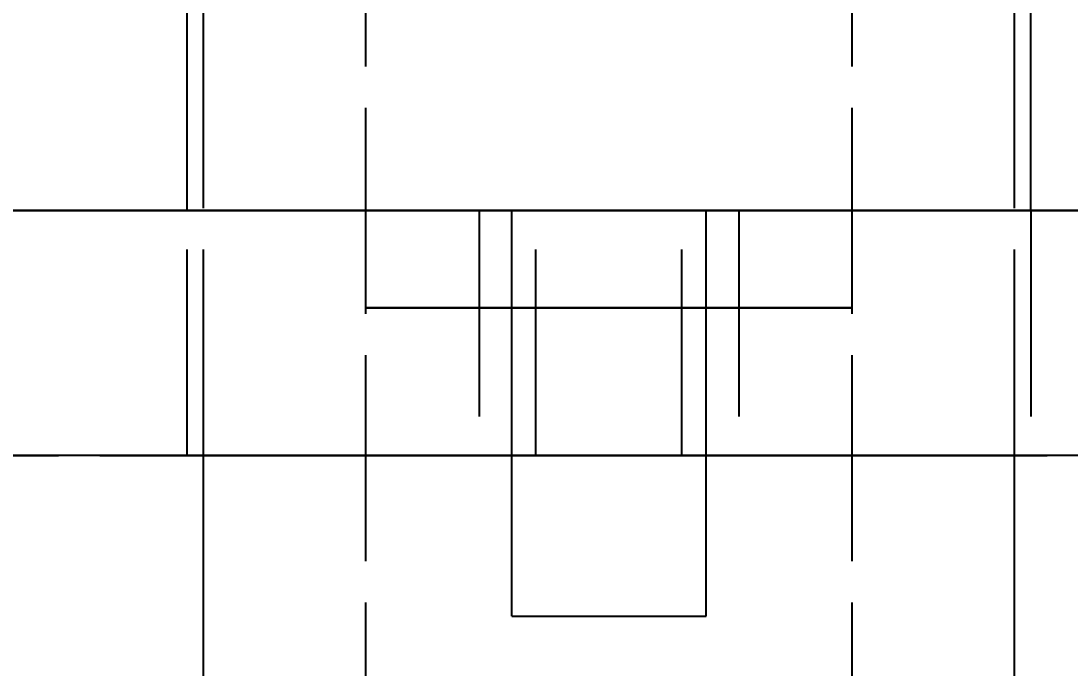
# Model space of a CAD drawing. Header units: millimetres. Extents: x -9 to 221, y -53 to 196.
# Drawn here: x 155.22 to 161.69, y -23.02 to -19.03 of the extents above; entities that cross this region are included whole.
import ezdxf

# ---------------------------------------------------------------- set-up
doc = ezdxf.new("R2010")
doc.units = ezdxf.units.MM
doc.linetypes.add('DASHED', pattern=[1.524, 1.27, -0.254])
for name, color, linetype in [('DIMS', 3, 'CONTINUOUS'), ('HIDDEN', 8, 'DASHED'), ('VISIBLE', 7, 'CONTINUOUS')]:
    doc.layers.add(name, color=color, linetype=linetype)
doc.styles.add('OpenSansCondensed-Light', font='OpenSansCondensed-Light.ttf')
doc.dimstyles.new('EZDXF', dxfattribs={"dimtxt": 0.25, "dimasz": 0.175, "dimexe": 0.375, "dimexo": 0.125, "dimgap": 0.1, "dimtad": 1, "dimlfac": 100, "dimzin": 12, "dimdsep": 46, "dimtxsty": 'OpenSansCondensed-Light', "dimblk": 'ARCHTICK', "dimcen": 2.5, "dimazin": 3, "dimtfac": 0.5, "dimtmove": 2, "dimatfit": 3})

# ---------------------------------------------------------------- blocks, each defined once
blk = doc.blocks.new('_ARCHTICK')
at = {"color": 0, "linetype": 'BYBLOCK', "const_width": 0.15}
blk.add_lwpolyline([(-0.5, -0.5), (0.5, 0.5)], dxfattribs=at)

msp = doc.modelspace()

# ---------------------------------------------------------------- linework, layer by layer
at = {"layer": 'HIDDEN'}
for points in [[(156.35, -21.71), (156.35, 31.6)], [(161.35, -21.71), (161.35, 31.6)], [(157.35, -25.41), (157.35, 31.3)], [(160.35, -25.41), (160.35, 31.3)], [(156.25, -20.2), (156.25, -12.2)], [(161.45, -20.2), (161.45, -12.2)], [(94.75, -20.2), (200.25, -20.2)], [(165.46278, -20.2), (164.78609, -20.2), (164.1094, -20.2), (163.43271, -20.2), (162.75602, -20.2), (162.07932, -20.2), (161.40263, -20.2), (160.72594, -20.2), (160.04925, -20.2), (159.37256, -20.2), (158.69586, -20.2), (158.01917, -20.2), (157.34248, -20.2), (156.66579, -20.2), (155.9891, -20.2), (155.31241, -20.2), (154.63571, -20.2)], [(161.85159, -20.2), (161.65794, -20.2), (161.46429, -20.2), (161.27063, -20.2), (161.07698, -20.2), (160.88333, -20.2), (160.68968, -20.2), (160.49603, -20.2), (160.30238, -20.2), (160.10873, -20.2), (159.91508, -20.2), (159.72143, -20.2), (159.52778, -20.2), (159.33413, -20.2), (159.14048, -20.2), (158.94683, -20.2), (158.75317, -20.2), (158.55952, -20.2), (158.36587, -20.2), (158.17222, -20.2), (157.97857, -20.2), (157.78492, -20.2), (157.59127, -20.2), (157.39762, -20.2), (157.20397, -20.2), (157.01032, -20.2), (156.81667, -20.2), (156.62302, -20.2), (156.42937, -20.2), (156.23571, -20.2), (156.04206, -20.2), (155.84841, -20.2), (155.65476, -20.2), (155.46111, -20.2), (155.26746, -20.2), (155.07381, -20.2)], [(161.73095, -20.2), (161.55635, -20.2), (161.38175, -20.2), (161.20714, -20.2), (161.03254, -20.2), (160.85794, -20.2), (160.68333, -20.2), (160.50873, -20.2), (160.33413, -20.2), (160.15952, -20.2), (159.98492, -20.2), (159.81032, -20.2), (159.63571, -20.2), (159.46111, -20.2), (159.28651, -20.2), (159.1119, -20.2), (158.9373, -20.2), (158.7627, -20.2), (158.5881, -20.2), (158.41349, -20.2), (158.23889, -20.2), (158.06429, -20.2), (157.88968, -20.2), (157.71508, -20.2), (157.54048, -20.2), (157.36587, -20.2), (157.19127, -20.2), (157.01667, -20.2), (156.84206, -20.2), (156.66746, -20.2), (156.49286, -20.2), (156.31825, -20.2), (156.14365, -20.2), (155.96905, -20.2), (155.79444, -20.2), (155.61984, -20.2), (155.44524, -20.2), (155.27063, -20.2), (155.09603, -20.2)], [(155.16036, -20.2), (155.49578, -20.2), (155.8312, -20.2), (156.16662, -20.2), (156.50205, -20.2), (156.83747, -20.2), (157.17289, -20.2), (157.50831, -20.2), (157.84373, -20.2), (158.17916, -20.2), (158.51458, -20.2), (158.85, -20.2)], [(155.17063, -20.2), (155.26746, -20.2), (155.36429, -20.2), (155.46111, -20.2), (155.55794, -20.2), (155.65476, -20.2), (155.75159, -20.2), (155.84841, -20.2), (155.94524, -20.2), (156.04206, -20.2), (156.13889, -20.2), (156.23571, -20.2), (156.33254, -20.2), (156.42937, -20.2), (156.52619, -20.2), (156.62302, -20.2), (156.71984, -20.2), (156.81667, -20.2), (156.91349, -20.2), (157.01032, -20.2), (157.10714, -20.2), (157.20397, -20.2), (157.30079, -20.2), (157.39762, -20.2), (157.49444, -20.2), (157.59127, -20.2), (157.6881, -20.2), (157.78492, -20.2), (157.88175, -20.2), (157.97857, -20.2), (158.0754, -20.2), (158.17222, -20.2), (158.26905, -20.2), (158.36587, -20.2), (158.4627, -20.2), (158.55952, -20.2), (158.65635, -20.2), (158.75317, -20.2), (158.85, -20.2)], [(155.18333, -20.2), (155.27063, -20.2), (155.35794, -20.2), (155.44524, -20.2), (155.53254, -20.2), (155.61984, -20.2), (155.70714, -20.2), (155.79444, -20.2), (155.88175, -20.2), (155.96905, -20.2), (156.05635, -20.2), (156.14365, -20.2), (156.23095, -20.2), (156.31825, -20.2), (156.40556, -20.2), (156.49286, -20.2), (156.58016, -20.2), (156.66746, -20.2), (156.75476, -20.2), (156.84206, -20.2), (156.92937, -20.2), (157.01667, -20.2), (157.10397, -20.2), (157.19127, -20.2), (157.27857, -20.2), (157.36587, -20.2), (157.45317, -20.2), (157.54048, -20.2), (157.62778, -20.2), (157.71508, -20.2), (157.80238, -20.2), (157.88968, -20.2), (157.97698, -20.2), (158.06429, -20.2), (158.15159, -20.2), (158.23889, -20.2), (158.32619, -20.2), (158.41349, -20.2), (158.50079, -20.2), (158.5881, -20.2), (158.6754, -20.2), (158.7627, -20.2), (158.85, -20.2)], [(156.25, -20.2), (156.33254, -20.2), (156.41508, -20.2), (156.49762, -20.2), (156.58016, -20.2), (156.6627, -20.2), (156.74524, -20.2), (156.82778, -20.2), (156.91032, -20.2), (156.99286, -20.2), (157.0754, -20.2), (157.15794, -20.2), (157.24048, -20.2), (157.32302, -20.2), (157.40556, -20.2), (157.4881, -20.2), (157.57063, -20.2), (157.65317, -20.2), (157.73571, -20.2), (157.81825, -20.2), (157.90079, -20.2), (157.98333, -20.2), (158.06587, -20.2), (158.14841, -20.2), (158.23095, -20.2), (158.31349, -20.2), (158.39603, -20.2), (158.47857, -20.2), (158.56111, -20.2), (158.64365, -20.2), (158.72619, -20.2), (158.80873, -20.2), (158.89127, -20.2), (158.97381, -20.2), (159.05635, -20.2), (159.13889, -20.2), (159.22143, -20.2), (159.30397, -20.2), (159.38651, -20.2), (159.46905, -20.2), (159.55159, -20.2), (159.63413, -20.2), (159.71667, -20.2), (159.79921, -20.2), (159.88175, -20.2), (159.96429, -20.2), (160.04683, -20.2), (160.12937, -20.2), (160.2119, -20.2), (160.29444, -20.2), (160.37698, -20.2), (160.45952, -20.2), (160.54206, -20.2), (160.6246, -20.2), (160.70714, -20.2), (160.78968, -20.2), (160.87222, -20.2), (160.95476, -20.2), (161.0373, -20.2), (161.11984, -20.2), (161.20238, -20.2), (161.28492, -20.2), (161.36746, -20.2), (161.45, -20.2)], [(161.45, -20.2), (161.36746, -20.2), (161.28492, -20.2), (161.20238, -20.2), (161.11984, -20.2), (161.0373, -20.2), (160.95476, -20.2), (160.87222, -20.2), (160.78968, -20.2), (160.70714, -20.2), (160.6246, -20.2), (160.54206, -20.2), (160.45952, -20.2), (160.37698, -20.2), (160.29444, -20.2), (160.2119, -20.2), (160.12937, -20.2), (160.04683, -20.2), (159.96429, -20.2), (159.88175, -20.2), (159.79921, -20.2), (159.71667, -20.2), (159.63413, -20.2), (159.55159, -20.2), (159.46905, -20.2), (159.38651, -20.2), (159.30397, -20.2), (159.22143, -20.2), (159.13889, -20.2), (159.05635, -20.2), (158.97381, -20.2), (158.89127, -20.2), (158.80873, -20.2), (158.72619, -20.2), (158.64365, -20.2), (158.56111, -20.2), (158.47857, -20.2), (158.39603, -20.2), (158.31349, -20.2), (158.23095, -20.2), (158.14841, -20.2), (158.06587, -20.2), (157.98333, -20.2), (157.90079, -20.2), (157.81825, -20.2), (157.73571, -20.2), (157.65317, -20.2), (157.57063, -20.2), (157.4881, -20.2), (157.40556, -20.2), (157.32302, -20.2), (157.24048, -20.2), (157.15794, -20.2), (157.0754, -20.2), (156.99286, -20.2), (156.91032, -20.2), (156.82778, -20.2), (156.74524, -20.2), (156.6627, -20.2), (156.58016, -20.2), (156.49762, -20.2), (156.41508, -20.2), (156.33254, -20.2), (156.25, -20.2)], [(156.25, -21.71), (156.25, -20.2)], [(161.45, -20.2), (161.36746, -20.2), (161.28492, -20.2), (161.20238, -20.2), (161.11984, -20.2), (161.0373, -20.2), (160.95476, -20.2), (160.87222, -20.2), (160.78968, -20.2), (160.70714, -20.2), (160.6246, -20.2), (160.54206, -20.2), (160.45952, -20.2), (160.37698, -20.2), (160.29444, -20.2), (160.2119, -20.2), (160.12937, -20.2), (160.04683, -20.2), (159.96429, -20.2), (159.88175, -20.2), (159.79921, -20.2), (159.71667, -20.2), (159.63413, -20.2), (159.55159, -20.2), (159.46905, -20.2), (159.38651, -20.2), (159.30397, -20.2), (159.22143, -20.2), (159.13889, -20.2), (159.05635, -20.2), (158.97381, -20.2), (158.89127, -20.2), (158.80873, -20.2), (158.72619, -20.2), (158.64365, -20.2), (158.56111, -20.2), (158.47857, -20.2), (158.39603, -20.2), (158.31349, -20.2), (158.23095, -20.2), (158.14841, -20.2), (158.06587, -20.2), (157.98333, -20.2), (157.90079, -20.2), (157.81825, -20.2), (157.73571, -20.2), (157.65317, -20.2), (157.57063, -20.2), (157.4881, -20.2), (157.40556, -20.2), (157.32302, -20.2), (157.24048, -20.2), (157.15794, -20.2), (157.0754, -20.2), (156.99286, -20.2), (156.91032, -20.2), (156.82778, -20.2), (156.74524, -20.2), (156.6627, -20.2), (156.58016, -20.2), (156.49762, -20.2), (156.41508, -20.2), (156.33254, -20.2), (156.25, -20.2)], [(156.25, -20.2), (156.29127, -20.2), (156.33254, -20.2), (156.37381, -20.2), (156.41508, -20.2), (156.45635, -20.2), (156.49762, -20.2), (156.53889, -20.2), (156.58016, -20.2), (156.62143, -20.2), (156.6627, -20.2), (156.70397, -20.2), (156.74524, -20.2), (156.78651, -20.2), (156.82778, -20.2), (156.86905, -20.2), (156.91032, -20.2), (156.95159, -20.2), (156.99286, -20.2), (157.03413, -20.2), (157.0754, -20.2), (157.11667, -20.2), (157.15794, -20.2), (157.19921, -20.2), (157.24048, -20.2), (157.28175, -20.2), (157.32302, -20.2), (157.36429, -20.2), (157.40556, -20.2), (157.44683, -20.2), (157.4881, -20.2), (157.52937, -20.2), (157.57063, -20.2), (157.6119, -20.2), (157.65317, -20.2), (157.69444, -20.2), (157.73571, -20.2), (157.77698, -20.2), (157.81825, -20.2), (157.85952, -20.2), (157.90079, -20.2), (157.94206, -20.2), (157.98333, -20.2), (158.0246, -20.2), (158.06587, -20.2), (158.10714, -20.2), (158.14841, -20.2), (158.18968, -20.2), (158.23095, -20.2), (158.27222, -20.2), (158.31349, -20.2), (158.35476, -20.2), (158.39603, -20.2), (158.4373, -20.2), (158.47857, -20.2), (158.51984, -20.2), (158.56111, -20.2), (158.60238, -20.2), (158.64365, -20.2), (158.68492, -20.2), (158.72619, -20.2), (158.76746, -20.2), (158.80873, -20.2), (158.85, -20.2)], [(160.35, -20.2), (160.30238, -20.2), (160.25476, -20.2), (160.20714, -20.2), (160.15952, -20.2), (160.1119, -20.2), (160.06429, -20.2), (160.01667, -20.2), (159.96905, -20.2), (159.92143, -20.2), (159.87381, -20.2), (159.82619, -20.2), (159.77857, -20.2), (159.73095, -20.2), (159.68333, -20.2), (159.63571, -20.2), (159.5881, -20.2), (159.54048, -20.2), (159.49286, -20.2), (159.44524, -20.2), (159.39762, -20.2), (159.35, -20.2), (159.30238, -20.2), (159.25476, -20.2), (159.20714, -20.2), (159.15952, -20.2), (159.1119, -20.2), (159.06429, -20.2), (159.01667, -20.2), (158.96905, -20.2), (158.92143, -20.2), (158.87381, -20.2), (158.82619, -20.2), (158.77857, -20.2), (158.73095, -20.2), (158.68333, -20.2), (158.63571, -20.2), (158.5881, -20.2), (158.54048, -20.2), (158.49286, -20.2), (158.44524, -20.2), (158.39762, -20.2), (158.35, -20.2), (158.30238, -20.2), (158.25476, -20.2), (158.20714, -20.2), (158.15952, -20.2), (158.1119, -20.2), (158.06429, -20.2), (158.01667, -20.2), (157.96905, -20.2), (157.92143, -20.2), (157.87381, -20.2), (157.82619, -20.2), (157.77857, -20.2), (157.73095, -20.2), (157.68333, -20.2), (157.63571, -20.2), (157.5881, -20.2), (157.54048, -20.2), (157.49286, -20.2), (157.44524, -20.2), (157.39762, -20.2), (157.35, -20.2)], [(157.35, -20.2), (157.37381, -20.2), (157.39762, -20.2), (157.42143, -20.2), (157.44524, -20.2), (157.46905, -20.2), (157.49286, -20.2), (157.51667, -20.2), (157.54048, -20.2), (157.56429, -20.2), (157.5881, -20.2), (157.6119, -20.2), (157.63571, -20.2), (157.65952, -20.2), (157.68333, -20.2), (157.70714, -20.2), (157.73095, -20.2), (157.75476, -20.2), (157.77857, -20.2), (157.80238, -20.2), (157.82619, -20.2), (157.85, -20.2), (157.87381, -20.2), (157.89762, -20.2), (157.92143, -20.2), (157.94524, -20.2), (157.96905, -20.2), (157.99286, -20.2), (158.01667, -20.2), (158.04048, -20.2), (158.06429, -20.2), (158.0881, -20.2), (158.1119, -20.2), (158.13571, -20.2), (158.15952, -20.2), (158.18333, -20.2), (158.20714, -20.2), (158.23095, -20.2), (158.25476, -20.2), (158.27857, -20.2), (158.30238, -20.2), (158.32619, -20.2), (158.35, -20.2), (158.37381, -20.2), (158.39762, -20.2), (158.42143, -20.2), (158.44524, -20.2), (158.46905, -20.2), (158.49286, -20.2), (158.51667, -20.2), (158.54048, -20.2), (158.56429, -20.2), (158.5881, -20.2), (158.6119, -20.2), (158.63571, -20.2), (158.65952, -20.2), (158.68333, -20.2), (158.70714, -20.2), (158.73095, -20.2), (158.75476, -20.2), (158.77857, -20.2), (158.80238, -20.2), (158.82619, -20.2), (158.85, -20.2)], [(157.35, -20.8), (157.35, -20.2)], [(158.4, -20.2), (158.39444, -20.2), (158.38889, -20.2), (158.38333, -20.2), (158.37778, -20.2), (158.37222, -20.2), (158.36667, -20.2), (158.36111, -20.2), (158.35556, -20.2), (158.35, -20.2), (158.34444, -20.2), (158.33889, -20.2), (158.33333, -20.2), (158.32778, -20.2), (158.32222, -20.2), (158.31667, -20.2), (158.31111, -20.2), (158.30556, -20.2), (158.3, -20.2), (158.29444, -20.2), (158.28889, -20.2), (158.28333, -20.2), (158.27778, -20.2), (158.27222, -20.2), (158.26667, -20.2), (158.26111, -20.2), (158.25556, -20.2), (158.25, -20.2), (158.24444, -20.2), (158.23889, -20.2), (158.23333, -20.2), (158.22778, -20.2), (158.22222, -20.2), (158.21667, -20.2), (158.21111, -20.2), (158.20556, -20.2), (158.2, -20.2), (158.19444, -20.2), (158.18889, -20.2), (158.18333, -20.2), (158.17778, -20.2), (158.17222, -20.2), (158.16667, -20.2), (158.16111, -20.2), (158.15556, -20.2), (158.15, -20.2), (158.14444, -20.2), (158.13889, -20.2), (158.13333, -20.2), (158.12778, -20.2), (158.12222, -20.2), (158.11667, -20.2), (158.11111, -20.2), (158.10556, -20.2), (158.1, -20.2), (158.09444, -20.2), (158.08889, -20.2), (158.08333, -20.2), (158.07778, -20.2), (158.07222, -20.2), (158.06667, -20.2), (158.06111, -20.2), (158.05556, -20.2), (158.05, -20.2)], [(158.05, -20.2), (158.05556, -20.2), (158.06111, -20.2), (158.06667, -20.2), (158.07222, -20.2), (158.07778, -20.2), (158.08333, -20.2), (158.08889, -20.2), (158.09444, -20.2), (158.1, -20.2), (158.10556, -20.2), (158.11111, -20.2), (158.11667, -20.2), (158.12222, -20.2), (158.12778, -20.2), (158.13333, -20.2), (158.13889, -20.2), (158.14444, -20.2), (158.15, -20.2), (158.15556, -20.2), (158.16111, -20.2), (158.16667, -20.2), (158.17222, -20.2), (158.17778, -20.2), (158.18333, -20.2), (158.18889, -20.2), (158.19444, -20.2), (158.2, -20.2), (158.20556, -20.2), (158.21111, -20.2), (158.21667, -20.2), (158.22222, -20.2), (158.22778, -20.2), (158.23333, -20.2), (158.23889, -20.2), (158.24444, -20.2), (158.25, -20.2), (158.25556, -20.2), (158.26111, -20.2), (158.26667, -20.2), (158.27222, -20.2), (158.27778, -20.2), (158.28333, -20.2), (158.28889, -20.2), (158.29444, -20.2), (158.3, -20.2), (158.30556, -20.2), (158.31111, -20.2), (158.31667, -20.2), (158.32222, -20.2), (158.32778, -20.2), (158.33333, -20.2), (158.33889, -20.2), (158.34444, -20.2), (158.35, -20.2), (158.35556, -20.2), (158.36111, -20.2), (158.36667, -20.2), (158.37222, -20.2), (158.37778, -20.2), (158.38333, -20.2), (158.38889, -20.2), (158.39444, -20.2), (158.4, -20.2)], [(158.4, -20.2), (158.39444, -20.2), (158.38889, -20.2), (158.38333, -20.2), (158.37778, -20.2), (158.37222, -20.2), (158.36667, -20.2), (158.36111, -20.2), (158.35556, -20.2), (158.35, -20.2), (158.34444, -20.2), (158.33889, -20.2), (158.33333, -20.2), (158.32778, -20.2), (158.32222, -20.2), (158.31667, -20.2), (158.31111, -20.2), (158.30556, -20.2), (158.3, -20.2), (158.29444, -20.2), (158.28889, -20.2), (158.28333, -20.2), (158.27778, -20.2), (158.27222, -20.2), (158.26667, -20.2), (158.26111, -20.2), (158.25556, -20.2), (158.25, -20.2), (158.24444, -20.2), (158.23889, -20.2), (158.23333, -20.2), (158.22778, -20.2), (158.22222, -20.2), (158.21667, -20.2), (158.21111, -20.2), (158.20556, -20.2), (158.2, -20.2), (158.19444, -20.2), (158.18889, -20.2), (158.18333, -20.2), (158.17778, -20.2), (158.17222, -20.2), (158.16667, -20.2), (158.16111, -20.2), (158.15556, -20.2), (158.15, -20.2), (158.14444, -20.2), (158.13889, -20.2), (158.13333, -20.2), (158.12778, -20.2), (158.12222, -20.2), (158.11667, -20.2), (158.11111, -20.2), (158.10556, -20.2), (158.1, -20.2), (158.09444, -20.2), (158.08889, -20.2), (158.08333, -20.2), (158.07778, -20.2), (158.07222, -20.2), (158.06667, -20.2), (158.06111, -20.2), (158.05556, -20.2), (158.05, -20.2)], [(158.05, -20.2), (158.05556, -20.2), (158.06111, -20.2), (158.06667, -20.2), (158.07222, -20.2), (158.07778, -20.2), (158.08333, -20.2), (158.08889, -20.2), (158.09444, -20.2), (158.1, -20.2), (158.10556, -20.2), (158.11111, -20.2), (158.11667, -20.2), (158.12222, -20.2), (158.12778, -20.2), (158.13333, -20.2), (158.13889, -20.2), (158.14444, -20.2), (158.15, -20.2), (158.15556, -20.2), (158.16111, -20.2), (158.16667, -20.2), (158.17222, -20.2), (158.17778, -20.2), (158.18333, -20.2), (158.18889, -20.2), (158.19444, -20.2), (158.2, -20.2), (158.20556, -20.2), (158.21111, -20.2), (158.21667, -20.2), (158.22222, -20.2), (158.22778, -20.2), (158.23333, -20.2), (158.23889, -20.2), (158.24444, -20.2), (158.25, -20.2), (158.25556, -20.2), (158.26111, -20.2), (158.26667, -20.2), (158.27222, -20.2), (158.27778, -20.2), (158.28333, -20.2), (158.28889, -20.2), (158.29444, -20.2), (158.3, -20.2), (158.30556, -20.2), (158.31111, -20.2), (158.31667, -20.2), (158.32222, -20.2), (158.32778, -20.2), (158.33333, -20.2), (158.33889, -20.2), (158.34444, -20.2), (158.35, -20.2), (158.35556, -20.2), (158.36111, -20.2), (158.36667, -20.2), (158.37222, -20.2), (158.37778, -20.2), (158.38333, -20.2), (158.38889, -20.2), (158.39444, -20.2), (158.4, -20.2)], [(158.05, -20.2), (158.05, -21.71)], [(158.05, -20.2), (158.05, -21.71)], [(158.25, -20.2), (159.45, -20.2)], [(158.25, -20.2), (159.45, -20.2)], [(158.25, -20.2), (159.45, -20.2)], [(158.25, -20.2), (159.45, -20.2)], [(158.25, -22.7), (158.25, -20.2)], [(158.25, -22.7), (158.25, -20.2)], [(158.25, -22.7), (158.25, -20.2)], [(158.25, -21.71), (158.25, -20.2)], [(158.4, -20.2), (159.3, -20.2)], [(159.3, -20.2), (158.4, -20.2)], [(158.4, -20.2), (159.3, -20.2)], [(159.3, -20.2), (158.4, -20.2)], [(158.4, -21.71), (158.4, -20.2)], [(158.4, -21.71), (158.4, -20.2)], [(158.4, -21.71), (158.4, -20.2)], [(158.4, -21.71), (158.4, -20.2)], [(158.85, -20.2), (158.9373, -20.2), (159.0246, -20.2), (159.1119, -20.2), (159.19921, -20.2), (159.28651, -20.2), (159.37381, -20.2), (159.46111, -20.2), (159.54841, -20.2), (159.63571, -20.2), (159.72302, -20.2), (159.81032, -20.2), (159.89762, -20.2), (159.98492, -20.2), (160.07222, -20.2), (160.15952, -20.2), (160.24683, -20.2), (160.33413, -20.2), (160.42143, -20.2), (160.50873, -20.2), (160.59603, -20.2), (160.68333, -20.2), (160.77063, -20.2), (160.85794, -20.2), (160.94524, -20.2), (161.03254, -20.2), (161.11984, -20.2), (161.20714, -20.2), (161.29444, -20.2), (161.38175, -20.2), (161.46905, -20.2), (161.55635, -20.2), (161.64365, -20.2), (161.73095, -20.2)], [(158.85, -20.2), (158.87381, -20.2), (158.89762, -20.2), (158.92143, -20.2), (158.94524, -20.2), (158.96905, -20.2), (158.99286, -20.2), (159.01667, -20.2), (159.04048, -20.2), (159.06429, -20.2), (159.0881, -20.2), (159.1119, -20.2), (159.13571, -20.2), (159.15952, -20.2), (159.18333, -20.2), (159.20714, -20.2), (159.23095, -20.2), (159.25476, -20.2), (159.27857, -20.2), (159.30238, -20.2), (159.32619, -20.2), (159.35, -20.2), (159.37381, -20.2), (159.39762, -20.2), (159.42143, -20.2), (159.44524, -20.2), (159.46905, -20.2), (159.49286, -20.2), (159.51667, -20.2), (159.54048, -20.2), (159.56429, -20.2), (159.5881, -20.2), (159.6119, -20.2), (159.63571, -20.2), (159.65952, -20.2), (159.68333, -20.2), (159.70714, -20.2), (159.73095, -20.2), (159.75476, -20.2), (159.77857, -20.2), (159.80238, -20.2), (159.82619, -20.2), (159.85, -20.2), (159.87381, -20.2), (159.89762, -20.2), (159.92143, -20.2), (159.94524, -20.2), (159.96905, -20.2), (159.99286, -20.2), (160.01667, -20.2), (160.04048, -20.2), (160.06429, -20.2), (160.0881, -20.2), (160.1119, -20.2), (160.13571, -20.2), (160.15952, -20.2), (160.18333, -20.2), (160.20714, -20.2), (160.23095, -20.2), (160.25476, -20.2), (160.27857, -20.2), (160.30238, -20.2), (160.32619, -20.2), (160.35, -20.2)], [(158.85, -20.2), (159.19127, -20.2), (159.53254, -20.2), (159.87381, -20.2), (160.21508, -20.2), (160.55635, -20.2), (160.89762, -20.2), (161.23889, -20.2), (161.58016, -20.2), (161.92143, -20.2), (162.2627, -20.2), (162.60397, -20.2), (162.94524, -20.2), (163.28651, -20.2), (163.62778, -20.2), (163.96905, -20.2), (164.31032, -20.2), (164.65159, -20.2), (164.99286, -20.2), (165.33413, -20.2), (165.6754, -20.2)], [(158.85, -20.2), (158.89127, -20.2), (158.93254, -20.2), (158.97381, -20.2), (159.01508, -20.2), (159.05635, -20.2), (159.09762, -20.2), (159.13889, -20.2), (159.18016, -20.2), (159.22143, -20.2), (159.2627, -20.2), (159.30397, -20.2), (159.34524, -20.2), (159.38651, -20.2), (159.42778, -20.2), (159.46905, -20.2), (159.51032, -20.2), (159.55159, -20.2), (159.59286, -20.2), (159.63413, -20.2), (159.6754, -20.2), (159.71667, -20.2), (159.75794, -20.2), (159.79921, -20.2), (159.84048, -20.2), (159.88175, -20.2), (159.92302, -20.2), (159.96429, -20.2), (160.00556, -20.2), (160.04683, -20.2), (160.0881, -20.2), (160.12937, -20.2), (160.17063, -20.2), (160.2119, -20.2), (160.25317, -20.2), (160.29444, -20.2), (160.33571, -20.2), (160.37698, -20.2), (160.41825, -20.2), (160.45952, -20.2), (160.50079, -20.2), (160.54206, -20.2), (160.58333, -20.2), (160.6246, -20.2), (160.66587, -20.2), (160.70714, -20.2), (160.74841, -20.2), (160.78968, -20.2), (160.83095, -20.2), (160.87222, -20.2), (160.91349, -20.2), (160.95476, -20.2), (160.99603, -20.2), (161.0373, -20.2), (161.07857, -20.2), (161.11984, -20.2), (161.16111, -20.2), (161.20238, -20.2), (161.24365, -20.2), (161.28492, -20.2), (161.32619, -20.2), (161.36746, -20.2), (161.40873, -20.2), (161.45, -20.2)], [(158.85, -20.2), (158.94683, -20.2), (159.04365, -20.2), (159.14048, -20.2), (159.2373, -20.2), (159.33413, -20.2), (159.43095, -20.2), (159.52778, -20.2), (159.6246, -20.2), (159.72143, -20.2), (159.81825, -20.2), (159.91508, -20.2), (160.0119, -20.2), (160.10873, -20.2), (160.20556, -20.2), (160.30238, -20.2), (160.39921, -20.2), (160.49603, -20.2), (160.59286, -20.2), (160.68968, -20.2), (160.78651, -20.2), (160.88333, -20.2), (160.98016, -20.2), (161.07698, -20.2), (161.17381, -20.2), (161.27063, -20.2), (161.36746, -20.2), (161.46429, -20.2), (161.56111, -20.2), (161.65794, -20.2), (161.75476, -20.2)], [(159.3, -20.2), (159.30556, -20.2), (159.31111, -20.2), (159.31667, -20.2), (159.32222, -20.2), (159.32778, -20.2), (159.33333, -20.2), (159.33889, -20.2), (159.34444, -20.2), (159.35, -20.2), (159.35556, -20.2), (159.36111, -20.2), (159.36667, -20.2), (159.37222, -20.2), (159.37778, -20.2), (159.38333, -20.2), (159.38889, -20.2), (159.39444, -20.2), (159.4, -20.2), (159.40556, -20.2), (159.41111, -20.2), (159.41667, -20.2), (159.42222, -20.2), (159.42778, -20.2), (159.43333, -20.2), (159.43889, -20.2), (159.44444, -20.2), (159.45, -20.2), (159.45556, -20.2), (159.46111, -20.2), (159.46667, -20.2), (159.47222, -20.2), (159.47778, -20.2), (159.48333, -20.2), (159.48889, -20.2), (159.49444, -20.2), (159.5, -20.2), (159.50556, -20.2), (159.51111, -20.2), (159.51667, -20.2), (159.52222, -20.2), (159.52778, -20.2), (159.53333, -20.2), (159.53889, -20.2), (159.54444, -20.2), (159.55, -20.2), (159.55556, -20.2), (159.56111, -20.2), (159.56667, -20.2), (159.57222, -20.2), (159.57778, -20.2), (159.58333, -20.2), (159.58889, -20.2), (159.59444, -20.2), (159.6, -20.2), (159.60556, -20.2), (159.61111, -20.2), (159.61667, -20.2), (159.62222, -20.2), (159.62778, -20.2), (159.63333, -20.2), (159.63889, -20.2), (159.64444, -20.2), (159.65, -20.2)], [(159.65, -20.2), (159.64444, -20.2), (159.63889, -20.2), (159.63333, -20.2), (159.62778, -20.2), (159.62222, -20.2), (159.61667, -20.2), (159.61111, -20.2), (159.60556, -20.2), (159.6, -20.2), (159.59444, -20.2), (159.58889, -20.2), (159.58333, -20.2), (159.57778, -20.2), (159.57222, -20.2), (159.56667, -20.2), (159.56111, -20.2), (159.55556, -20.2), (159.55, -20.2), (159.54444, -20.2), (159.53889, -20.2), (159.53333, -20.2), (159.52778, -20.2), (159.52222, -20.2), (159.51667, -20.2), (159.51111, -20.2), (159.50556, -20.2), (159.5, -20.2), (159.49444, -20.2), (159.48889, -20.2), (159.48333, -20.2), (159.47778, -20.2), (159.47222, -20.2), (159.46667, -20.2), (159.46111, -20.2), (159.45556, -20.2), (159.45, -20.2), (159.44444, -20.2), (159.43889, -20.2), (159.43333, -20.2), (159.42778, -20.2), (159.42222, -20.2), (159.41667, -20.2), (159.41111, -20.2), (159.40556, -20.2), (159.4, -20.2), (159.39444, -20.2), (159.38889, -20.2), (159.38333, -20.2), (159.37778, -20.2), (159.37222, -20.2), (159.36667, -20.2), (159.36111, -20.2), (159.35556, -20.2), (159.35, -20.2), (159.34444, -20.2), (159.33889, -20.2), (159.33333, -20.2), (159.32778, -20.2), (159.32222, -20.2), (159.31667, -20.2), (159.31111, -20.2), (159.30556, -20.2), (159.3, -20.2)], [(159.3, -20.2), (159.30556, -20.2), (159.31111, -20.2), (159.31667, -20.2), (159.32222, -20.2), (159.32778, -20.2), (159.33333, -20.2), (159.33889, -20.2), (159.34444, -20.2), (159.35, -20.2), (159.35556, -20.2), (159.36111, -20.2), (159.36667, -20.2), (159.37222, -20.2), (159.37778, -20.2), (159.38333, -20.2), (159.38889, -20.2), (159.39444, -20.2), (159.4, -20.2), (159.40556, -20.2), (159.41111, -20.2), (159.41667, -20.2), (159.42222, -20.2), (159.42778, -20.2), (159.43333, -20.2), (159.43889, -20.2), (159.44444, -20.2), (159.45, -20.2), (159.45556, -20.2), (159.46111, -20.2), (159.46667, -20.2), (159.47222, -20.2), (159.47778, -20.2), (159.48333, -20.2), (159.48889, -20.2), (159.49444, -20.2), (159.5, -20.2), (159.50556, -20.2), (159.51111, -20.2), (159.51667, -20.2), (159.52222, -20.2), (159.52778, -20.2), (159.53333, -20.2), (159.53889, -20.2), (159.54444, -20.2), (159.55, -20.2), (159.55556, -20.2), (159.56111, -20.2), (159.56667, -20.2), (159.57222, -20.2), (159.57778, -20.2), (159.58333, -20.2), (159.58889, -20.2), (159.59444, -20.2), (159.6, -20.2), (159.60556, -20.2), (159.61111, -20.2), (159.61667, -20.2), (159.62222, -20.2), (159.62778, -20.2), (159.63333, -20.2), (159.63889, -20.2), (159.64444, -20.2), (159.65, -20.2)], [(159.65, -20.2), (159.64444, -20.2), (159.63889, -20.2), (159.63333, -20.2), (159.62778, -20.2), (159.62222, -20.2), (159.61667, -20.2), (159.61111, -20.2), (159.60556, -20.2), (159.6, -20.2), (159.59444, -20.2), (159.58889, -20.2), (159.58333, -20.2), (159.57778, -20.2), (159.57222, -20.2), (159.56667, -20.2), (159.56111, -20.2), (159.55556, -20.2), (159.55, -20.2), (159.54444, -20.2), (159.53889, -20.2), (159.53333, -20.2), (159.52778, -20.2), (159.52222, -20.2), (159.51667, -20.2), (159.51111, -20.2), (159.50556, -20.2), (159.5, -20.2), (159.49444, -20.2), (159.48889, -20.2), (159.48333, -20.2), (159.47778, -20.2), (159.47222, -20.2), (159.46667, -20.2), (159.46111, -20.2), (159.45556, -20.2), (159.45, -20.2), (159.44444, -20.2), (159.43889, -20.2), (159.43333, -20.2), (159.42778, -20.2), (159.42222, -20.2), (159.41667, -20.2), (159.41111, -20.2), (159.40556, -20.2), (159.4, -20.2), (159.39444, -20.2), (159.38889, -20.2), (159.38333, -20.2), (159.37778, -20.2), (159.37222, -20.2), (159.36667, -20.2), (159.36111, -20.2), (159.35556, -20.2), (159.35, -20.2), (159.34444, -20.2), (159.33889, -20.2), (159.33333, -20.2), (159.32778, -20.2), (159.32222, -20.2), (159.31667, -20.2), (159.31111, -20.2), (159.30556, -20.2), (159.3, -20.2)], [(159.3, -21.71), (159.3, -20.2)], [(159.3, -21.71), (159.3, -20.2)], [(159.3, -21.71), (159.3, -20.2)], [(159.3, -21.71), (159.3, -20.2)], [(159.45, -22.7), (159.45, -20.2)], [(159.45, -22.7), (159.45, -20.2)], [(159.45, -22.7), (159.45, -20.2)], [(159.45, -21.71), (159.45, -20.2)], [(159.65, -20.2), (159.65, -21.71)], [(159.65, -20.2), (159.65, -21.71)], [(160.35, -20.8), (160.35, -20.2)], [(161.45, -20.2), (161.45, -21.71)], [(160.35, -20.8), (160.30238, -20.8), (160.25476, -20.8), (160.20714, -20.8), (160.15952, -20.8), (160.1119, -20.8), (160.06429, -20.8), (160.01667, -20.8), (159.96905, -20.8), (159.92143, -20.8), (159.87381, -20.8), (159.82619, -20.8), (159.77857, -20.8), (159.73095, -20.8), (159.68333, -20.8), (159.63571, -20.8), (159.5881, -20.8), (159.54048, -20.8), (159.49286, -20.8), (159.44524, -20.8), (159.39762, -20.8), (159.35, -20.8), (159.30238, -20.8), (159.25476, -20.8), (159.20714, -20.8), (159.15952, -20.8), (159.1119, -20.8), (159.06429, -20.8), (159.01667, -20.8), (158.96905, -20.8), (158.92143, -20.8), (158.87381, -20.8), (158.82619, -20.8), (158.77857, -20.8), (158.73095, -20.8), (158.68333, -20.8), (158.63571, -20.8), (158.5881, -20.8), (158.54048, -20.8), (158.49286, -20.8), (158.44524, -20.8), (158.39762, -20.8), (158.35, -20.8), (158.30238, -20.8), (158.25476, -20.8), (158.20714, -20.8), (158.15952, -20.8), (158.1119, -20.8), (158.06429, -20.8), (158.01667, -20.8), (157.96905, -20.8), (157.92143, -20.8), (157.87381, -20.8), (157.82619, -20.8), (157.77857, -20.8), (157.73095, -20.8), (157.68333, -20.8), (157.63571, -20.8), (157.5881, -20.8), (157.54048, -20.8), (157.49286, -20.8), (157.44524, -20.8), (157.39762, -20.8), (157.35, -20.8)], [(157.35, -20.8), (157.37381, -20.8), (157.39762, -20.8), (157.42143, -20.8), (157.44524, -20.8), (157.46905, -20.8), (157.49286, -20.8), (157.51667, -20.8), (157.54048, -20.8), (157.56429, -20.8), (157.5881, -20.8), (157.6119, -20.8), (157.63571, -20.8), (157.65952, -20.8), (157.68333, -20.8), (157.70714, -20.8), (157.73095, -20.8), (157.75476, -20.8), (157.77857, -20.8), (157.80238, -20.8), (157.82619, -20.8), (157.85, -20.8), (157.87381, -20.8), (157.89762, -20.8), (157.92143, -20.8), (157.94524, -20.8), (157.96905, -20.8), (157.99286, -20.8), (158.01667, -20.8), (158.04048, -20.8), (158.06429, -20.8), (158.0881, -20.8), (158.1119, -20.8), (158.13571, -20.8), (158.15952, -20.8), (158.18333, -20.8), (158.20714, -20.8), (158.23095, -20.8), (158.25476, -20.8), (158.27857, -20.8), (158.30238, -20.8), (158.32619, -20.8), (158.35, -20.8), (158.37381, -20.8), (158.39762, -20.8), (158.42143, -20.8), (158.44524, -20.8), (158.46905, -20.8), (158.49286, -20.8), (158.51667, -20.8), (158.54048, -20.8), (158.56429, -20.8), (158.5881, -20.8), (158.6119, -20.8), (158.63571, -20.8), (158.65952, -20.8), (158.68333, -20.8), (158.70714, -20.8), (158.73095, -20.8), (158.75476, -20.8), (158.77857, -20.8), (158.80238, -20.8), (158.82619, -20.8), (158.85, -20.8)], [(158.85, -20.8), (158.87381, -20.8), (158.89762, -20.8), (158.92143, -20.8), (158.94524, -20.8), (158.96905, -20.8), (158.99286, -20.8), (159.01667, -20.8), (159.04048, -20.8), (159.06429, -20.8), (159.0881, -20.8), (159.1119, -20.8), (159.13571, -20.8), (159.15952, -20.8), (159.18333, -20.8), (159.20714, -20.8), (159.23095, -20.8), (159.25476, -20.8), (159.27857, -20.8), (159.30238, -20.8), (159.32619, -20.8), (159.35, -20.8), (159.37381, -20.8), (159.39762, -20.8), (159.42143, -20.8), (159.44524, -20.8), (159.46905, -20.8), (159.49286, -20.8), (159.51667, -20.8), (159.54048, -20.8), (159.56429, -20.8), (159.5881, -20.8), (159.6119, -20.8), (159.63571, -20.8), (159.65952, -20.8), (159.68333, -20.8), (159.70714, -20.8), (159.73095, -20.8), (159.75476, -20.8), (159.77857, -20.8), (159.80238, -20.8), (159.82619, -20.8), (159.85, -20.8), (159.87381, -20.8), (159.89762, -20.8), (159.92143, -20.8), (159.94524, -20.8), (159.96905, -20.8), (159.99286, -20.8), (160.01667, -20.8), (160.04048, -20.8), (160.06429, -20.8), (160.0881, -20.8), (160.1119, -20.8), (160.13571, -20.8), (160.15952, -20.8), (160.18333, -20.8), (160.20714, -20.8), (160.23095, -20.8), (160.25476, -20.8), (160.27857, -20.8), (160.30238, -20.8), (160.32619, -20.8), (160.35, -20.8)], [(94.75, -21.71), (200.25, -21.71)], [(156.25, -21.71), (156.33254, -21.71), (156.41508, -21.71), (156.49762, -21.71), (156.58016, -21.71), (156.6627, -21.71), (156.74524, -21.71), (156.82778, -21.71), (156.91032, -21.71), (156.99286, -21.71), (157.0754, -21.71), (157.15794, -21.71), (157.24048, -21.71), (157.32302, -21.71), (157.40556, -21.71), (157.4881, -21.71), (157.57063, -21.71), (157.65317, -21.71), (157.73571, -21.71), (157.81825, -21.71), (157.90079, -21.71), (157.98333, -21.71), (158.06587, -21.71), (158.14841, -21.71), (158.23095, -21.71), (158.31349, -21.71), (158.39603, -21.71), (158.47857, -21.71), (158.56111, -21.71), (158.64365, -21.71), (158.72619, -21.71), (158.80873, -21.71), (158.89127, -21.71), (158.97381, -21.71), (159.05635, -21.71), (159.13889, -21.71), (159.22143, -21.71), (159.30397, -21.71), (159.38651, -21.71), (159.46905, -21.71), (159.55159, -21.71), (159.63413, -21.71), (159.71667, -21.71), (159.79921, -21.71), (159.88175, -21.71), (159.96429, -21.71), (160.04683, -21.71), (160.12937, -21.71), (160.2119, -21.71), (160.29444, -21.71), (160.37698, -21.71), (160.45952, -21.71), (160.54206, -21.71), (160.6246, -21.71), (160.70714, -21.71), (160.78968, -21.71), (160.87222, -21.71), (160.95476, -21.71), (161.0373, -21.71), (161.11984, -21.71), (161.20238, -21.71), (161.28492, -21.71), (161.36746, -21.71), (161.45, -21.71)], [(161.45, -21.71), (161.36746, -21.71), (161.28492, -21.71), (161.20238, -21.71), (161.11984, -21.71), (161.0373, -21.71), (160.95476, -21.71), (160.87222, -21.71), (160.78968, -21.71), (160.70714, -21.71), (160.6246, -21.71), (160.54206, -21.71), (160.45952, -21.71), (160.37698, -21.71), (160.29444, -21.71), (160.2119, -21.71), (160.12937, -21.71), (160.04683, -21.71), (159.96429, -21.71), (159.88175, -21.71), (159.79921, -21.71), (159.71667, -21.71), (159.63413, -21.71), (159.55159, -21.71), (159.46905, -21.71), (159.38651, -21.71), (159.30397, -21.71), (159.22143, -21.71), (159.13889, -21.71), (159.05635, -21.71), (158.97381, -21.71), (158.89127, -21.71), (158.80873, -21.71), (158.72619, -21.71), (158.64365, -21.71), (158.56111, -21.71), (158.47857, -21.71), (158.39603, -21.71), (158.31349, -21.71), (158.23095, -21.71), (158.14841, -21.71), (158.06587, -21.71), (157.98333, -21.71), (157.90079, -21.71), (157.81825, -21.71), (157.73571, -21.71), (157.65317, -21.71), (157.57063, -21.71), (157.4881, -21.71), (157.40556, -21.71), (157.32302, -21.71), (157.24048, -21.71), (157.15794, -21.71), (157.0754, -21.71), (156.99286, -21.71), (156.91032, -21.71), (156.82778, -21.71), (156.74524, -21.71), (156.6627, -21.71), (156.58016, -21.71), (156.49762, -21.71), (156.41508, -21.71), (156.33254, -21.71), (156.25, -21.71)], [(158.4, -21.71), (158.39444, -21.71), (158.38889, -21.71), (158.38333, -21.71), (158.37778, -21.71), (158.37222, -21.71), (158.36667, -21.71), (158.36111, -21.71), (158.35556, -21.71), (158.35, -21.71), (158.34444, -21.71), (158.33889, -21.71), (158.33333, -21.71), (158.32778, -21.71), (158.32222, -21.71), (158.31667, -21.71), (158.31111, -21.71), (158.30556, -21.71), (158.3, -21.71), (158.29444, -21.71), (158.28889, -21.71), (158.28333, -21.71), (158.27778, -21.71), (158.27222, -21.71), (158.26667, -21.71), (158.26111, -21.71), (158.25556, -21.71), (158.25, -21.71), (158.24444, -21.71), (158.23889, -21.71), (158.23333, -21.71), (158.22778, -21.71), (158.22222, -21.71), (158.21667, -21.71), (158.21111, -21.71), (158.20556, -21.71), (158.2, -21.71), (158.19444, -21.71), (158.18889, -21.71), (158.18333, -21.71), (158.17778, -21.71), (158.17222, -21.71), (158.16667, -21.71), (158.16111, -21.71), (158.15556, -21.71), (158.15, -21.71), (158.14444, -21.71), (158.13889, -21.71), (158.13333, -21.71), (158.12778, -21.71), (158.12222, -21.71), (158.11667, -21.71), (158.11111, -21.71), (158.10556, -21.71), (158.1, -21.71), (158.09444, -21.71), (158.08889, -21.71), (158.08333, -21.71), (158.07778, -21.71), (158.07222, -21.71), (158.06667, -21.71), (158.06111, -21.71), (158.05556, -21.71), (158.05, -21.71)], [(158.05, -21.71), (158.05556, -21.71), (158.06111, -21.71), (158.06667, -21.71), (158.07222, -21.71), (158.07778, -21.71), (158.08333, -21.71), (158.08889, -21.71), (158.09444, -21.71), (158.1, -21.71), (158.10556, -21.71), (158.11111, -21.71), (158.11667, -21.71), (158.12222, -21.71), (158.12778, -21.71), (158.13333, -21.71), (158.13889, -21.71), (158.14444, -21.71), (158.15, -21.71), (158.15556, -21.71), (158.16111, -21.71), (158.16667, -21.71), (158.17222, -21.71), (158.17778, -21.71), (158.18333, -21.71), (158.18889, -21.71), (158.19444, -21.71), (158.2, -21.71), (158.20556, -21.71), (158.21111, -21.71), (158.21667, -21.71), (158.22222, -21.71), (158.22778, -21.71), (158.23333, -21.71), (158.23889, -21.71), (158.24444, -21.71), (158.25, -21.71), (158.25556, -21.71), (158.26111, -21.71), (158.26667, -21.71), (158.27222, -21.71), (158.27778, -21.71), (158.28333, -21.71), (158.28889, -21.71), (158.29444, -21.71), (158.3, -21.71), (158.30556, -21.71), (158.31111, -21.71), (158.31667, -21.71), (158.32222, -21.71), (158.32778, -21.71), (158.33333, -21.71), (158.33889, -21.71), (158.34444, -21.71), (158.35, -21.71), (158.35556, -21.71), (158.36111, -21.71), (158.36667, -21.71), (158.37222, -21.71), (158.37778, -21.71), (158.38333, -21.71), (158.38889, -21.71), (158.39444, -21.71), (158.4, -21.71)], [(158.4, -21.71), (158.39444, -21.71), (158.38889, -21.71), (158.38333, -21.71), (158.37778, -21.71), (158.37222, -21.71), (158.36667, -21.71), (158.36111, -21.71), (158.35556, -21.71), (158.35, -21.71), (158.34444, -21.71), (158.33889, -21.71), (158.33333, -21.71), (158.32778, -21.71), (158.32222, -21.71), (158.31667, -21.71), (158.31111, -21.71), (158.30556, -21.71), (158.3, -21.71), (158.29444, -21.71), (158.28889, -21.71), (158.28333, -21.71), (158.27778, -21.71), (158.27222, -21.71), (158.26667, -21.71), (158.26111, -21.71), (158.25556, -21.71), (158.25, -21.71), (158.24444, -21.71), (158.23889, -21.71), (158.23333, -21.71), (158.22778, -21.71), (158.22222, -21.71), (158.21667, -21.71), (158.21111, -21.71), (158.20556, -21.71), (158.2, -21.71), (158.19444, -21.71), (158.18889, -21.71), (158.18333, -21.71), (158.17778, -21.71), (158.17222, -21.71), (158.16667, -21.71), (158.16111, -21.71), (158.15556, -21.71), (158.15, -21.71), (158.14444, -21.71), (158.13889, -21.71), (158.13333, -21.71), (158.12778, -21.71), (158.12222, -21.71), (158.11667, -21.71), (158.11111, -21.71), (158.10556, -21.71), (158.1, -21.71), (158.09444, -21.71), (158.08889, -21.71), (158.08333, -21.71), (158.07778, -21.71), (158.07222, -21.71), (158.06667, -21.71), (158.06111, -21.71), (158.05556, -21.71), (158.05, -21.71)], [(158.05, -21.71), (158.05556, -21.71), (158.06111, -21.71), (158.06667, -21.71), (158.07222, -21.71), (158.07778, -21.71), (158.08333, -21.71), (158.08889, -21.71), (158.09444, -21.71), (158.1, -21.71), (158.10556, -21.71), (158.11111, -21.71), (158.11667, -21.71), (158.12222, -21.71), (158.12778, -21.71), (158.13333, -21.71), (158.13889, -21.71), (158.14444, -21.71), (158.15, -21.71), (158.15556, -21.71), (158.16111, -21.71), (158.16667, -21.71), (158.17222, -21.71), (158.17778, -21.71), (158.18333, -21.71), (158.18889, -21.71), (158.19444, -21.71), (158.2, -21.71), (158.20556, -21.71), (158.21111, -21.71), (158.21667, -21.71), (158.22222, -21.71), (158.22778, -21.71), (158.23333, -21.71), (158.23889, -21.71), (158.24444, -21.71), (158.25, -21.71), (158.25556, -21.71), (158.26111, -21.71), (158.26667, -21.71), (158.27222, -21.71), (158.27778, -21.71), (158.28333, -21.71), (158.28889, -21.71), (158.29444, -21.71), (158.3, -21.71), (158.30556, -21.71), (158.31111, -21.71), (158.31667, -21.71), (158.32222, -21.71), (158.32778, -21.71), (158.33333, -21.71), (158.33889, -21.71), (158.34444, -21.71), (158.35, -21.71), (158.35556, -21.71), (158.36111, -21.71), (158.36667, -21.71), (158.37222, -21.71), (158.37778, -21.71), (158.38333, -21.71), (158.38889, -21.71), (158.39444, -21.71), (158.4, -21.71)], [(158.4, -21.71), (159.3, -21.71)], [(159.3, -21.71), (158.4, -21.71)], [(158.4, -21.71), (159.3, -21.71)], [(159.3, -21.71), (158.4, -21.71)], [(159.3, -21.71), (159.30556, -21.71), (159.31111, -21.71), (159.31667, -21.71), (159.32222, -21.71), (159.32778, -21.71), (159.33333, -21.71), (159.33889, -21.71), (159.34444, -21.71), (159.35, -21.71), (159.35556, -21.71), (159.36111, -21.71), (159.36667, -21.71), (159.37222, -21.71), (159.37778, -21.71), (159.38333, -21.71), (159.38889, -21.71), (159.39444, -21.71), (159.4, -21.71), (159.40556, -21.71), (159.41111, -21.71), (159.41667, -21.71), (159.42222, -21.71), (159.42778, -21.71), (159.43333, -21.71), (159.43889, -21.71), (159.44444, -21.71), (159.45, -21.71), (159.45556, -21.71), (159.46111, -21.71), (159.46667, -21.71), (159.47222, -21.71), (159.47778, -21.71), (159.48333, -21.71), (159.48889, -21.71), (159.49444, -21.71), (159.5, -21.71), (159.50556, -21.71), (159.51111, -21.71), (159.51667, -21.71), (159.52222, -21.71), (159.52778, -21.71), (159.53333, -21.71), (159.53889, -21.71), (159.54444, -21.71), (159.55, -21.71), (159.55556, -21.71), (159.56111, -21.71), (159.56667, -21.71), (159.57222, -21.71), (159.57778, -21.71), (159.58333, -21.71), (159.58889, -21.71), (159.59444, -21.71), (159.6, -21.71), (159.60556, -21.71), (159.61111, -21.71), (159.61667, -21.71), (159.62222, -21.71), (159.62778, -21.71), (159.63333, -21.71), (159.63889, -21.71), (159.64444, -21.71), (159.65, -21.71)], [(159.65, -21.71), (159.64444, -21.71), (159.63889, -21.71), (159.63333, -21.71), (159.62778, -21.71), (159.62222, -21.71), (159.61667, -21.71), (159.61111, -21.71), (159.60556, -21.71), (159.6, -21.71), (159.59444, -21.71), (159.58889, -21.71), (159.58333, -21.71), (159.57778, -21.71), (159.57222, -21.71), (159.56667, -21.71), (159.56111, -21.71), (159.55556, -21.71), (159.55, -21.71), (159.54444, -21.71), (159.53889, -21.71), (159.53333, -21.71), (159.52778, -21.71), (159.52222, -21.71), (159.51667, -21.71), (159.51111, -21.71), (159.50556, -21.71), (159.5, -21.71), (159.49444, -21.71), (159.48889, -21.71), (159.48333, -21.71), (159.47778, -21.71), (159.47222, -21.71), (159.46667, -21.71), (159.46111, -21.71), (159.45556, -21.71), (159.45, -21.71), (159.44444, -21.71), (159.43889, -21.71), (159.43333, -21.71), (159.42778, -21.71), (159.42222, -21.71), (159.41667, -21.71), (159.41111, -21.71), (159.40556, -21.71), (159.4, -21.71), (159.39444, -21.71), (159.38889, -21.71), (159.38333, -21.71), (159.37778, -21.71), (159.37222, -21.71), (159.36667, -21.71), (159.36111, -21.71), (159.35556, -21.71), (159.35, -21.71), (159.34444, -21.71), (159.33889, -21.71), (159.33333, -21.71), (159.32778, -21.71), (159.32222, -21.71), (159.31667, -21.71), (159.31111, -21.71), (159.30556, -21.71), (159.3, -21.71)], [(159.3, -21.71), (159.30556, -21.71), (159.31111, -21.71), (159.31667, -21.71), (159.32222, -21.71), (159.32778, -21.71), (159.33333, -21.71), (159.33889, -21.71), (159.34444, -21.71), (159.35, -21.71), (159.35556, -21.71), (159.36111, -21.71), (159.36667, -21.71), (159.37222, -21.71), (159.37778, -21.71), (159.38333, -21.71), (159.38889, -21.71), (159.39444, -21.71), (159.4, -21.71), (159.40556, -21.71), (159.41111, -21.71), (159.41667, -21.71), (159.42222, -21.71), (159.42778, -21.71), (159.43333, -21.71), (159.43889, -21.71), (159.44444, -21.71), (159.45, -21.71), (159.45556, -21.71), (159.46111, -21.71), (159.46667, -21.71), (159.47222, -21.71), (159.47778, -21.71), (159.48333, -21.71), (159.48889, -21.71), (159.49444, -21.71), (159.5, -21.71), (159.50556, -21.71), (159.51111, -21.71), (159.51667, -21.71), (159.52222, -21.71), (159.52778, -21.71), (159.53333, -21.71), (159.53889, -21.71), (159.54444, -21.71), (159.55, -21.71), (159.55556, -21.71), (159.56111, -21.71), (159.56667, -21.71), (159.57222, -21.71), (159.57778, -21.71), (159.58333, -21.71), (159.58889, -21.71), (159.59444, -21.71), (159.6, -21.71), (159.60556, -21.71), (159.61111, -21.71), (159.61667, -21.71), (159.62222, -21.71), (159.62778, -21.71), (159.63333, -21.71), (159.63889, -21.71), (159.64444, -21.71), (159.65, -21.71)], [(159.65, -21.71), (159.64444, -21.71), (159.63889, -21.71), (159.63333, -21.71), (159.62778, -21.71), (159.62222, -21.71), (159.61667, -21.71), (159.61111, -21.71), (159.60556, -21.71), (159.6, -21.71), (159.59444, -21.71), (159.58889, -21.71), (159.58333, -21.71), (159.57778, -21.71), (159.57222, -21.71), (159.56667, -21.71), (159.56111, -21.71), (159.55556, -21.71), (159.55, -21.71), (159.54444, -21.71), (159.53889, -21.71), (159.53333, -21.71), (159.52778, -21.71), (159.52222, -21.71), (159.51667, -21.71), (159.51111, -21.71), (159.50556, -21.71), (159.5, -21.71), (159.49444, -21.71), (159.48889, -21.71), (159.48333, -21.71), (159.47778, -21.71), (159.47222, -21.71), (159.46667, -21.71), (159.46111, -21.71), (159.45556, -21.71), (159.45, -21.71), (159.44444, -21.71), (159.43889, -21.71), (159.43333, -21.71), (159.42778, -21.71), (159.42222, -21.71), (159.41667, -21.71), (159.41111, -21.71), (159.40556, -21.71), (159.4, -21.71), (159.39444, -21.71), (159.38889, -21.71), (159.38333, -21.71), (159.37778, -21.71), (159.37222, -21.71), (159.36667, -21.71), (159.36111, -21.71), (159.35556, -21.71), (159.35, -21.71), (159.34444, -21.71), (159.33889, -21.71), (159.33333, -21.71), (159.32778, -21.71), (159.32222, -21.71), (159.31667, -21.71), (159.31111, -21.71), (159.30556, -21.71), (159.3, -21.71)], [(158.25, -22.7), (159.45, -22.7)], [(158.25, -22.7), (159.45, -22.7)], [(158.25, -22.7), (159.45, -22.7)]]:
    msp.add_lwpolyline(points, dxfattribs=at)
at = {"layer": 'VISIBLE'}
for points in [[(200.25, -20.2), (94.75, -20.2)], [(200.25, -21.71), (94.75, -21.71)], [(156.35, -25.71), (156.35, -21.71)], [(158.25, -22.7), (158.25, -21.71)], [(159.45, -22.7), (159.45, -21.71)], [(161.35, -25.71), (161.35, -21.71)], [(158.25, -22.7), (159.45, -22.7)]]:
    msp.add_lwpolyline(points, dxfattribs=at)

# ---------------------------------------------------------------- dimensions: what is measured, and where the dimension line sits
at = {"layer": 'DIMS'}
msp.add_linear_dim(base=(79.75, -25.71), p1=(158.85, -25.71), p2=(158.85, -21.71), angle=90, dimstyle='EZDXF', override={"dimtxt": 1.6, "dimasz": 1, "dimexe": 0.6, "dimexo": 0.5, "dimdec": 2}, dxfattribs=at).render()
msp.add_linear_dim(base=(93.75, -52.71), p1=(93.75, -21.71), p2=(201.25, -21.71), dimstyle='EZDXF', override={"dimtxt": 1.6, "dimasz": 1, "dimexe": 0.6, "dimexo": 0.5, "dimdec": 2}, dxfattribs=at).render()

doc.saveas('drawing.dxf')
